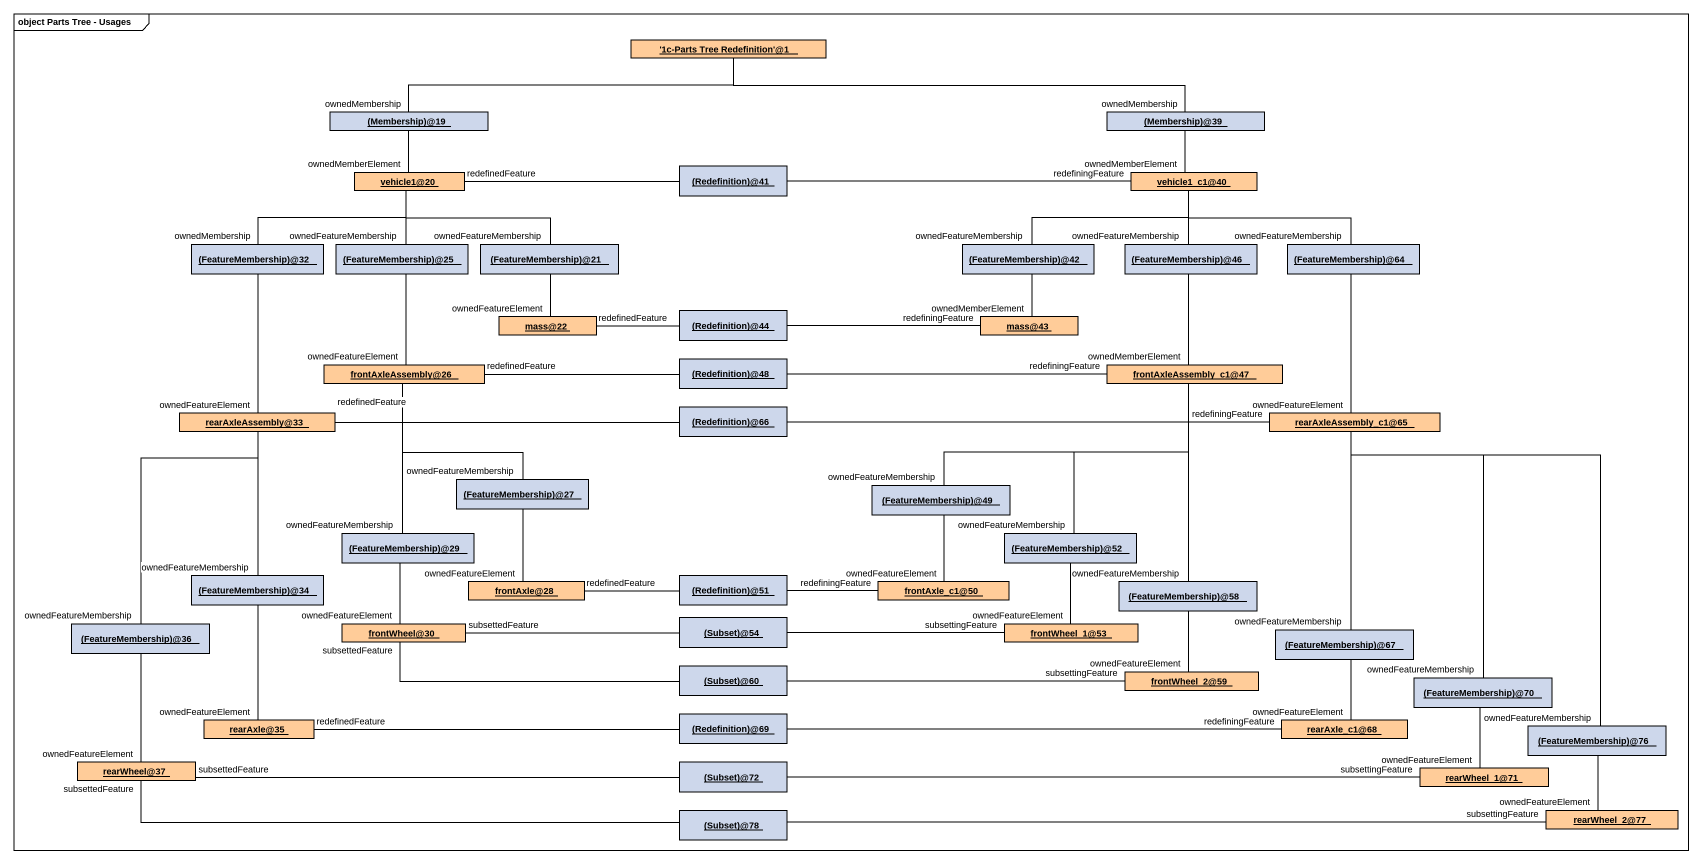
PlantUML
@startuml
mainframe object Parts Tree - Usages
hide circle
hide empty members
object "'1c-Parts Tree Redefinition'@1" as o1c_Parts_Tree_Redefinition_1 #FFCC99
object "(Membership)@19" as Membership_19 #CDD7EB
object "(Membership)@39" as Membership_39 #CDD7EB
object "vehicle1@20" as vehicle1_20 #FFCC99
object "(Redefinition)@41" as Redefinition_41 #CDD7EB
object "vehicle1_c1@40" as vehicle1_c1_40 #FFCC99
object "(FeatureMembership)@32" as FeatureMembership_32 #CDD7EB
object "(FeatureMembership)@25" as FeatureMembership_25 #CDD7EB
object "(FeatureMembership)@21" as FeatureMembership_21 #CDD7EB
object "(FeatureMembership)@42" as FeatureMembership_42 #CDD7EB
object "(FeatureMembership)@46" as FeatureMembership_46 #CDD7EB
object "(FeatureMembership)@64" as FeatureMembership_64 #CDD7EB
object "mass@22" as mass_22 #FFCC99
object "(Redefinition)@44" as Redefinition_44 #CDD7EB
object "mass@43" as mass_43 #FFCC99
object "frontAxleAssembly@26" as frontAxleAssembly_26 #FFCC99
object "(Redefinition)@48" as Redefinition_48 #CDD7EB
object "frontAxleAssembly_c1@47" as frontAxleAssembly_c1_47 #FFCC99
object "rearAxleAssembly@33" as rearAxleAssembly_33 #FFCC99
object "(Redefinition)@66" as Redefinition_66 #CDD7EB
object "rearAxleAssembly_c1@65" as rearAxleAssembly_c1_65 #FFCC99
object "(FeatureMembership)@27" as FeatureMembership_27 #CDD7EB
object "(FeatureMembership)@49" as FeatureMembership_49 #CDD7EB
object "(FeatureMembership)@29" as FeatureMembership_29 #CDD7EB
object "(FeatureMembership)@52" as FeatureMembership_52 #CDD7EB
object "(FeatureMembership)@34" as FeatureMembership_34 #CDD7EB
object "frontAxle@28" as frontAxle_28 #FFCC99
object "(Redefinition)@51" as Redefinition_51 #CDD7EB
object "frontAxle_c1@50" as frontAxle_c1_50 #FFCC99
object "(FeatureMembership)@58" as FeatureMembership_58 #CDD7EB
object "(FeatureMembership)@36" as FeatureMembership_36 #CDD7EB
object "frontWheel@30" as frontWheel_30 #FFCC99
object "(Subset)@54" as Subset_54 #CDD7EB
object "frontWheel_1@53" as frontWheel_1_53 #FFCC99
object "(FeatureMembership)@67" as FeatureMembership_67 #CDD7EB
object "(Subset)@60" as Subset_60 #CDD7EB
object "frontWheel_2@59" as frontWheel_2_59 #FFCC99
object "(FeatureMembership)@70" as FeatureMembership_70 #CDD7EB
object "rearAxle@35" as rearAxle_35 #FFCC99
object "(Redefinition)@69" as Redefinition_69 #CDD7EB
object "rearAxle_c1@68" as rearAxle_c1_68 #FFCC99
object "(FeatureMembership)@76" as FeatureMembership_76 #CDD7EB
object "rearWheel@37" as rearWheel_37 #FFCC99
object "(Subset)@72" as Subset_72 #CDD7EB
object "rearWheel_1@71" as rearWheel_1_71 #FFCC99
object "(Subset)@78" as Subset_78 #CDD7EB
object "rearWheel_2@77" as rearWheel_2_77 #FFCC99
o1c_Parts_Tree_Redefinition_1 -left- Membership_19 : ownedMembership
o1c_Parts_Tree_Redefinition_1 -right- Membership_39 : ownedMembership
Membership_19 -- vehicle1_20 : ownedMemberElement
Membership_39 -- vehicle1_c1_40 : ownedMemberElement
vehicle1_20 -right- Redefinition_41 : redefinedFeature
vehicle1_20 -left- FeatureMembership_32 : ownedMembership
vehicle1_20 -- FeatureMembership_25 : ownedFeatureMembership
vehicle1_20 -right- FeatureMembership_21 : ownedFeatureMembership
vehicle1_c1_40 -left- Redefinition_41 : redefiningFeature
vehicle1_c1_40 -left- FeatureMembership_42 : ownedFeatureMembership
vehicle1_c1_40 -- FeatureMembership_46 : ownedFeatureMembership
vehicle1_c1_40 -right- FeatureMembership_64 : ownedFeatureMembership
FeatureMembership_32 -- rearAxleAssembly_33 : ownedFeatureElement
FeatureMembership_25 -- frontAxleAssembly_26 : ownedFeatureElement
FeatureMembership_21 -- mass_22 : ownedFeatureElement
FeatureMembership_42 -- mass_43 : ownedMemberElement
FeatureMembership_46 -- frontAxleAssembly_c1_47 : ownedMemberElement
FeatureMembership_64 -- rearAxleAssembly_c1_65 : ownedFeatureElement
mass_22 -right- Redefinition_44 : redefinedFeature
mass_43 -left- Redefinition_44 : redefiningFeature
frontAxleAssembly_26 -right- Redefinition_48 : redefinedFeature
frontAxleAssembly_26 -- FeatureMembership_27 : ownedFeatureMembership
frontAxleAssembly_26 -- FeatureMembership_29 : ownedFeatureMembership
frontAxleAssembly_c1_47 -left- Redefinition_48 : redefiningFeature
frontAxleAssembly_c1_47 -left- FeatureMembership_49 : ownedFeatureMembership
frontAxleAssembly_c1_47 -- FeatureMembership_52 : ownedFeatureMembership
frontAxleAssembly_c1_47 -- FeatureMembership_58 : ownedFeatureMembership
rearAxleAssembly_33 -right- Redefinition_66 : redefinedFeature
rearAxleAssembly_33 -- FeatureMembership_34 : ownedFeatureMembership
rearAxleAssembly_33 -- FeatureMembership_36 : ownedFeatureMembership
rearAxleAssembly_c1_65 -left- Redefinition_66 : redefiningFeature
rearAxleAssembly_c1_65 -- FeatureMembership_67 : ownedFeatureMembership
rearAxleAssembly_c1_65 -- FeatureMembership_70 : ownedFeatureMembership
rearAxleAssembly_c1_65 -- FeatureMembership_76 : ownedFeatureMembership
FeatureMembership_27 -- frontAxle_28 : ownedFeatureElement
FeatureMembership_49 -- frontAxle_c1_50 : ownedFeatureElement
FeatureMembership_29 -- frontWheel_30 : ownedFeatureElement
FeatureMembership_52 -- frontWheel_1_53 : ownedFeatureElement
FeatureMembership_34 -- rearAxle_35 : ownedFeatureElement
frontAxle_28 -right- Redefinition_51 : redefinedFeature
frontAxle_c1_50 -left- Redefinition_51 : redefiningFeature
FeatureMembership_58 -- frontWheel_2_59 : ownedFeatureElement
FeatureMembership_36 -- rearWheel_37 : ownedFeatureElement
frontWheel_30 -right- Subset_54 : subsettedFeature
frontWheel_30 -right- Subset_60 : subsettedFeature
frontWheel_1_53 -left- Subset_54 : subsettingFeature
FeatureMembership_67 -- rearAxle_c1_68 : ownedFeatureElement
frontWheel_2_59 -left- Subset_60 : subsettingFeature
FeatureMembership_70 -- rearWheel_1_71 : ownedFeatureElement
rearAxle_35 -right- Redefinition_69 : redefinedFeature
rearAxle_c1_68 -left- Redefinition_69 : redefiningFeature
FeatureMembership_76 -- rearWheel_2_77 : ownedFeatureElement
rearWheel_37 -right- Subset_72 : subsettedFeature
rearWheel_37 -right- Subset_78 : subsettedFeature
rearWheel_1_71 -left- Subset_72 : subsettingFeature
rearWheel_2_77 -left- Subset_78 : subsettingFeature
@enduml
